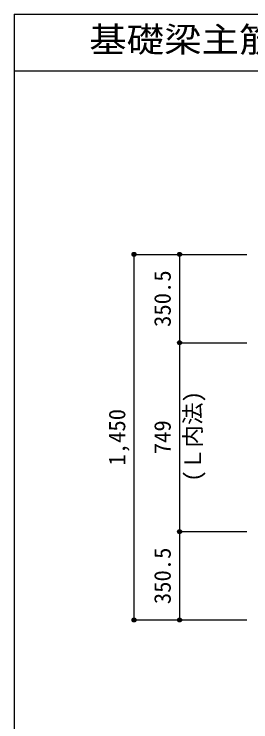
# Model space of a CAD drawing. Units: millimetres at full size, sheet at 1:30. Extents: x -5973 to 5954, y -4195 to 4201.
# Drawn here: x -5973 to -5035, y 1394 to 4201 of the extents above; entities that cross this region are included whole.
import ezdxf
from ezdxf.enums import TextEntityAlignment as Align

# ---------------------------------------------------------------- set-up
doc = ezdxf.new("R2010")
doc.units = ezdxf.units.MM
doc.header["$LTSCALE"] = 30
doc.header["$PDMODE"] = 32
doc.header["$PDSIZE"] = 15
for name, color, linetype in [('0-7_文字', 4, 'Continuous'), ('0-D_寸法', 4, 'Continuous'), ('6-7_文字', 7, 'Continuous'), ('F-0_枠', 6, 'Continuous')]:
    doc.layers.add(name, color=color, linetype=linetype)
doc.styles.add('ＭＳ ゴシック', font='')
doc.styles.get('ＭＳ ゴシック').set_extended_font_data('MS Gothic')

msp = doc.modelspace()

# ---------------------------------------------------------------- linework, layer by layer
at = {"layer": '0-D_寸法'}
for p, q in [((-5497.84, 3248.3), (-5317.84, 3248.3)), ((-5497.84, 3248.3), (-5317.84, 3248.3)), ((-5497.84, 1798.3), (-5497.84, 3248.3)), ((-5317.84, 3248.3), (-5050.8, 3248.3)), ((-5317.84, 3248.3), (-5317.84, 2897.8)), ((-5317.84, 2897.8), (-5050.8, 2897.8)), ((-5317.84, 2897.8), (-5317.84, 2148.8)), ((-5317.84, 2148.8), (-5050.8, 2148.8)), ((-5317.84, 2148.8), (-5317.84, 1798.3)), ((-5497.84, 1798.3), (-5317.84, 1798.3)), ((-5317.84, 1798.3), (-5050.8, 1798.3)), ((-5317.84, 1798.3), (-5050.8, 1798.3))]:
    msp.add_line(p, q, dxfattribs=at)
for centre, radius in [((-5497.84, 3248.3), 8), ((-5317.84, 3248.3), 8), ((-5497.84, 3248.3), 7.2), ((-5497.84, 3248.3), 6.4), ((-5497.84, 3248.3), 5.6), ((-5497.84, 3248.3), 4.8), ((-5497.84, 3248.3), 4), ((-5497.84, 3248.3), 3.2), ((-5497.84, 3248.3), 2.4), ((-5497.84, 3248.3), 1.6), ((-5497.84, 3248.3), 0.8), ((-5317.84, 3248.3), 7.2), ((-5317.84, 3248.3), 6.4), ((-5317.84, 3248.3), 5.6), ((-5317.84, 3248.3), 4.8), ((-5317.84, 3248.3), 4), ((-5317.84, 3248.3), 3.2), ((-5317.84, 3248.3), 2.4), ((-5317.84, 3248.3), 1.6), ((-5317.84, 3248.3), 0.8), ((-5317.84, 2897.8), 8), ((-5317.84, 2897.8), 7.2), ((-5317.84, 2897.8), 6.4), ((-5317.84, 2897.8), 5.6), ((-5317.84, 2897.8), 4.8), ((-5317.84, 2897.8), 4), ((-5317.84, 2897.8), 3.2), ((-5317.84, 2897.8), 2.4), ((-5317.84, 2897.8), 1.6), ((-5317.84, 2897.8), 0.8), ((-5317.84, 2148.8), 8), ((-5317.84, 2148.8), 7.2), ((-5317.84, 2148.8), 6.4), ((-5317.84, 2148.8), 5.6), ((-5317.84, 2148.8), 4.8), ((-5317.84, 2148.8), 4), ((-5317.84, 2148.8), 3.2), ((-5317.84, 2148.8), 2.4), ((-5317.84, 2148.8), 1.6), ((-5317.84, 2148.8), 0.8), ((-5497.84, 1798.3), 8), ((-5497.84, 1798.3), 7.2), ((-5497.84, 1798.3), 6.4), ((-5497.84, 1798.3), 5.6), ((-5497.84, 1798.3), 4.8), ((-5497.84, 1798.3), 4), ((-5497.84, 1798.3), 3.2), ((-5497.84, 1798.3), 2.4), ((-5497.84, 1798.3), 1.6), ((-5497.84, 1798.3), 0.8), ((-5317.84, 1798.3), 8), ((-5317.84, 1798.3), 7.2), ((-5317.84, 1798.3), 6.4), ((-5317.84, 1798.3), 5.6), ((-5317.84, 1798.3), 4.8), ((-5317.84, 1798.3), 4), ((-5317.84, 1798.3), 3.2), ((-5317.84, 1798.3), 2.4), ((-5317.84, 1798.3), 1.6), ((-5317.84, 1798.3), 0.8)]:
    msp.add_circle(centre, radius, dxfattribs=at)
at = {"layer": '0-D_寸法', "color": 7}
for p in [(-5497.84, 3248.3), (-5317.84, 3248.3), (-5317.84, 2897.8), (-5317.84, 2148.8), (-5497.84, 1798.3), (-5317.84, 1798.3)]:
    msp.add_point(p, dxfattribs=at)
at = {"layer": 'F-0_枠'}
for q in [(5954.1, 4201.15), (-5972.88, -4195.24)]:
    msp.add_line((-5972.88, 4201.15), q, dxfattribs=at)
at = {"layer": 'F-0_枠', "color": 2}
msp.add_line((-5972.88, 3976.15), (3723.6, 3976.15), dxfattribs=at)

# ---------------------------------------------------------------- texts
at = {"layer": '0-7_文字', "style": 'ＭＳ ゴシック'}
msp.add_text('(Ｌ内法)', height=65.98, rotation=90, dxfattribs=at).set_placement((-5212.78, 2346.7), align=Align.BOTTOM_LEFT)
at = {"layer": '0-D_寸法', "style": 'ＭＳ ゴシック'}
for s, p in [('350.5', (-5332.84, 2960.55)), ('1,450', (-5512.84, 2410.8)), ('749', (-5332.84, 2455.8)), ('350.5', (-5332.84, 1861.05))]:
    msp.add_text(s, height=65.98, rotation=90, dxfattribs=at).set_placement(p, align=Align.BOTTOM_LEFT)
at = {"layer": '6-7_文字', "color": 2, "style": 'ＭＳ ゴシック', "width": 1.1}
msp.add_text('\u3000\u3000基礎梁主筋\u3000５本タイプ', height=98.97, dxfattribs=at).set_placement((-5972.88, 4021.15), align=Align.BOTTOM_LEFT)

doc.saveas('drawing.dxf')
